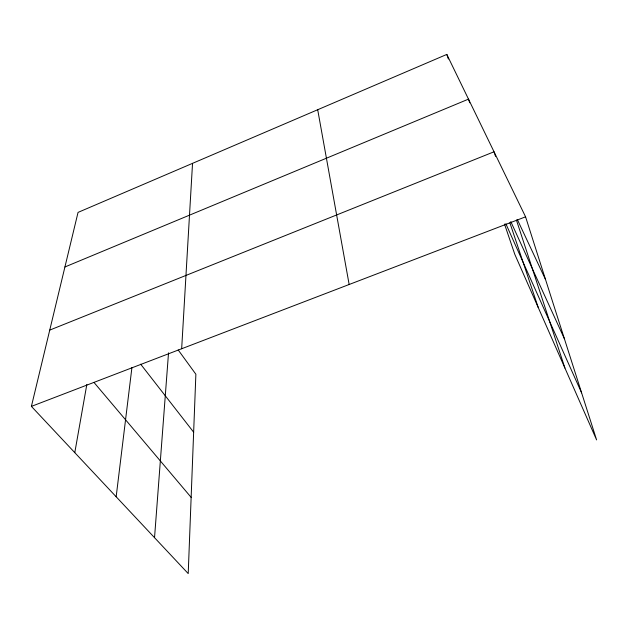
<?xml version="1.0" encoding="UTF-8"?>
<svg xmlns="http://www.w3.org/2000/svg" width="628" height="628" viewBox="0 0 628 628"><rect width="100%" height="100%" fill="white"/><g stroke="black" fill="none" stroke-linecap="round" stroke-linejoin="round"><path stroke-width="0.94" d="M181.665 348.744L192.537 163.351M154.535 537.67L168.532 352.85M116.164 496.764L131.927 367.521M74.787 452.647L86.837 384.43M178.195 349.961L195.873 374.241L188.212 573.584L31.4 406.387L78.045 212.397L446.814 54.416L525.573 216.825L596.6 439.914L514.803 254.348L504.512 224.07M64.919 266.971L468.496 99.13L469.72 102.804M49.745 330.1L494.032 151.788L495.539 156.396M31.4 406.387L525.573 216.825M94.035 382.491L191.14 497.36M140.664 364.185L193.644 432.19M517.394 219.635L545.559 279.609M510.8 221.606L564.384 338.72M505.838 223.725L581.622 392.877M446.814 54.416L448.368 59.001M509.889 222.822L538.235 307.508M516.389 219.981L564.925 368.055M317.697 109.727L349.152 284.5"/></g></svg>
